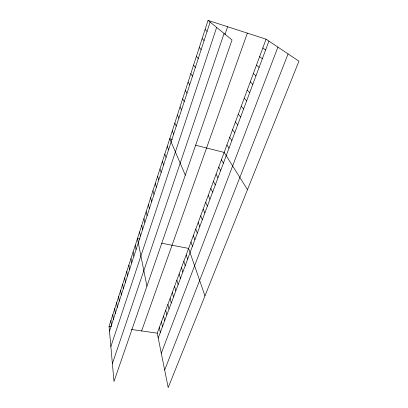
<?xml version="1.0" encoding="UTF-8"?>
<svg xmlns="http://www.w3.org/2000/svg" width="408" height="408" viewBox="0 0 408 408"><rect width="100%" height="100%" fill="white"/><g stroke="black" fill="none" stroke-linecap="round" stroke-linejoin="round"><path stroke-width="0.61" d="M208.049 20.4L232.03 39.948L113.98 381.465L109.053 326.303L208.049 20.4L266.072 39.194L298.947 61.169L168.208 387.6L157.238 333.163L266.072 39.194M109.492 331.225L210.12 22.083M110.864 346.581L216.653 27.413M112.384 363.615L224.069 33.456M224.976 34.568L227.628 26.739M141.617 330.939L247.35 33.13M158.222 338.038L268.918 41.096M161.282 353.216L277.909 47.109M164.669 370.025L288.074 53.902M109.053 326.303L111.466 326.645M131.335 329.475L157.238 333.163M139.755 239.006L137.445 238.563L146.931 286.135M161.65 243.224L188.618 248.411L204.959 295.851M172.212 139.352L169.754 138.735L185.298 175.144M195.519 145.212L224.155 152.408L247.493 189.644M262.829 47.95L265.613 49.97M259.631 56.595L262.349 58.727M256.469 65.132L259.126 67.371M205.081 29.575L207.091 31.385M253.348 73.562L255.944 75.908M250.267 81.886L252.802 84.339M202.149 38.633L204.102 40.565M247.222 90.107L249.696 92.662M199.257 47.568L201.154 49.623M244.214 98.231L246.631 100.878M241.245 106.253L243.607 108.997M196.401 56.391L198.242 58.563M238.313 114.179L240.618 117.014M193.586 65.102L195.371 67.386M235.411 122.007L237.665 124.94M232.55 129.744L234.748 132.763M190.801 73.7L192.535 76.097M229.719 137.389L231.866 140.495M188.052 82.192L189.74 84.696M226.919 144.947L229.021 148.13M185.339 90.571L186.976 93.182M221.427 159.788L223.426 163.134M182.662 98.848L184.248 101.561M218.724 167.081L220.677 170.503M180.015 107.023L181.555 109.834M216.056 174.287L217.964 177.786M213.42 181.412L215.276 184.987M177.404 115.102L178.893 118.009M210.814 188.46L212.624 192.102M174.823 123.073L176.266 126.077M208.233 195.422L210.003 199.135M205.683 202.307L207.412 206.086M172.273 130.953L173.675 134.043M203.164 209.115L204.847 212.961M200.67 215.847L202.317 219.759M198.206 222.508L199.808 226.476M167.265 146.426L168.581 149.69M195.769 229.087L197.334 233.121M164.806 154.02L166.082 157.371M193.356 235.6L194.881 239.695M162.379 161.527L163.608 164.959M190.975 242.041L192.459 246.192M159.977 168.948L161.17 172.457M186.211 254.903L187.624 259.167M157.605 176.276L158.758 179.867M183.835 261.324L185.212 265.644M181.484 267.673L182.825 272.044M155.259 183.518L156.376 187.185M179.163 273.952L180.464 278.373M152.944 190.679L154.02 194.422M176.863 280.163L178.128 284.636M150.654 197.758L151.694 201.572M174.588 286.309L175.817 290.833M172.334 292.388L173.538 296.958M148.39 204.755L149.394 208.636M170.111 298.396L171.278 303.017M146.151 211.67L147.12 215.618M167.907 304.348L169.045 309.009M165.73 310.233L166.831 314.94M143.937 218.51L144.876 222.523M163.572 316.057L164.643 320.805M141.749 225.267L142.652 229.347M161.441 321.82L162.481 326.609M139.587 231.953L140.454 236.094M159.329 327.522L160.339 332.352M135.267 245.295L136.073 249.558M133.115 251.955L133.885 256.275M130.983 258.534L131.728 262.915M128.877 265.042L129.591 269.479M126.796 271.478L127.48 275.966M124.736 277.838L125.389 282.387M122.701 284.131L123.323 288.726M120.686 290.353L121.283 295.004M118.692 296.509L119.263 301.206M116.724 302.598L117.264 307.341M114.776 308.621L115.291 313.41M112.848 314.578L113.337 319.413M110.94 320.469L111.404 325.349"/></g></svg>
